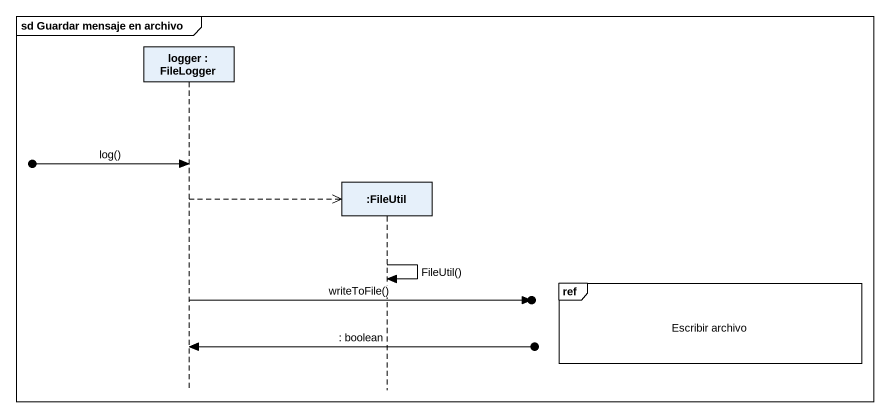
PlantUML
@startuml
mainframe sd Guardar mensaje en archivo
hide footbox
participant "logger : FileLogger" as logger
participant ":FileUtil" as FileUtil

[o-> logger : log()
logger -->> FileUtil **
FileUtil -> FileUtil : FileUtil()
ref over FileUtil : Escribir archivo
logger ->o] : writeToFile()
logger <-o] : : boolean
@enduml
